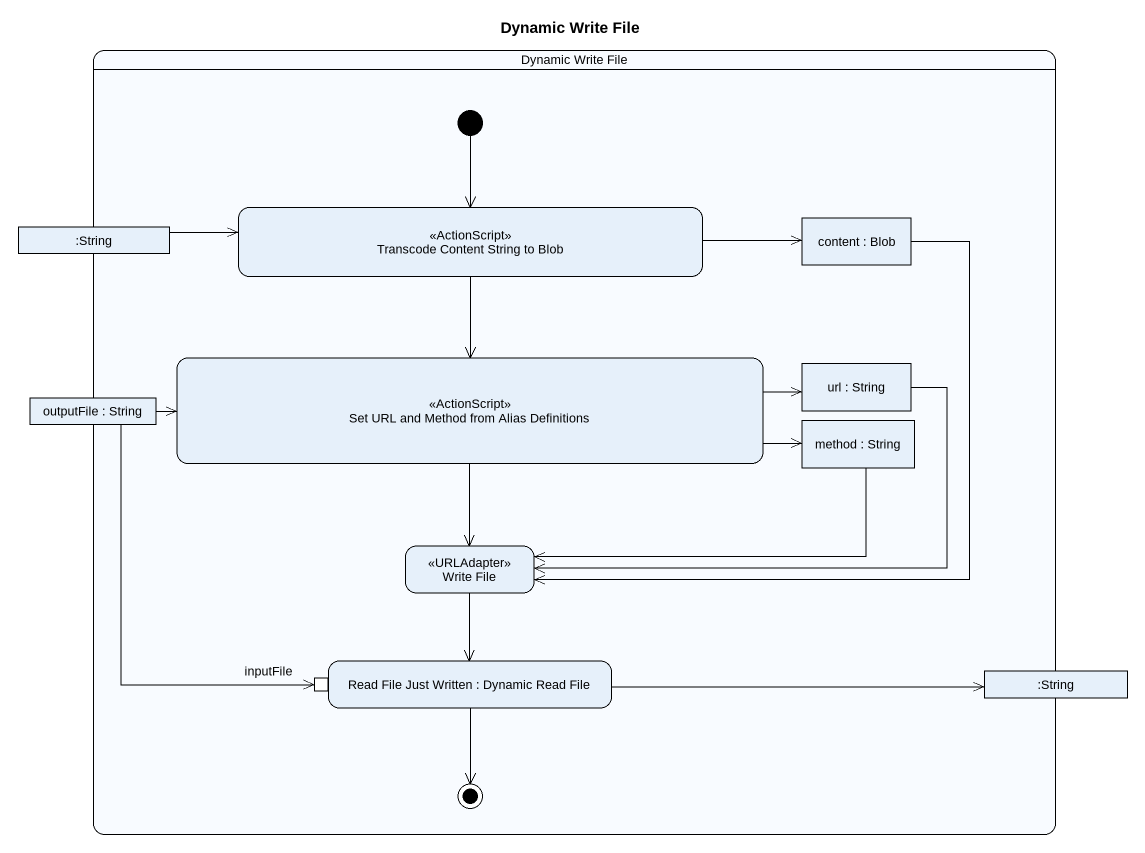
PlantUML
@startuml
title Dynamic Write File
hide empty description
state "Dynamic Write File" as Dynamic_Write_File {
  state "Transcode Content String to Blob" as Transcode_Content_String_to <<ActionScript>>
  state "content : Blob" as content <<object>>
  state ":String" as String <<object>>
  state "Set URL and Method from Alias Definitions" as Set_URL_and_Method_from <<ActionScript>>
  state "url : String" as url <<object>>
  state "outputFile : String" as outputFile <<object>>
  state "method : String" as method <<object>>
  state "Write File" as Write_File <<URLAdapter>>
  state "Read File Just Written : Dynamic Read File" as Read_File_Just_Written {
    state inputFile <<inputPin>>
  }
  state ":String" as String_2 <<object>>
  [*] --> Transcode_Content_String_to
  Read_File_Just_Written --> [*]
}
Transcode_Content_String_to -right-> content
Transcode_Content_String_to --> Set_URL_and_Method_from
content --> Write_File
String -right-> Transcode_Content_String_to
Set_URL_and_Method_from -right-> url
Set_URL_and_Method_from -right-> method
Set_URL_and_Method_from --> Write_File
url -left-> Write_File
outputFile -right-> Set_URL_and_Method_from
outputFile --> inputFile
method -left-> Write_File
Write_File --> Read_File_Just_Written
Read_File_Just_Written -right-> String_2
@enduml
